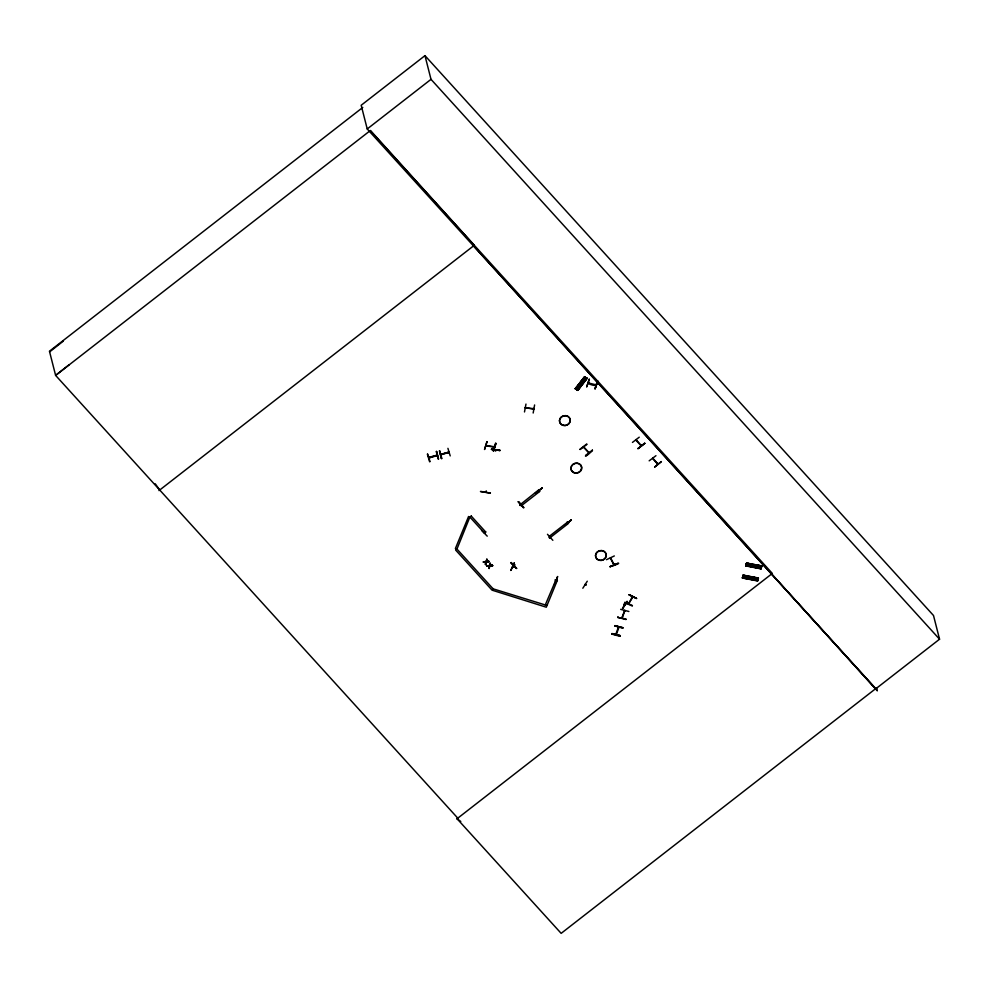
<?xml version="1.0" encoding="UTF-8"?>
<svg xmlns="http://www.w3.org/2000/svg" width="989" height="989" viewBox="0 0 989 989"><rect width="100%" height="100%" fill="white"/><g stroke="black" fill="none" stroke-linecap="round" stroke-linejoin="round"><path stroke-width="1.48" d="M486.155 491.063L486.019 492.163L486.254 491.323M484.993 532.156L484.783 533.256L484.511 532.515M514.663 564.694L514.231 565.485M520.721 504.872L520.226 505.243M520.832 505.181L520.078 505.317M550.069 537.2L549.575 537.929L550.168 537.052M632.948 596.862L628.559 603.883L632.564 596.355M611.82 634.122C618.446 633.492 627.014 638.733 611.82 634.06M611.919 633.516L620.14 635.667M610.621 558.649L610.262 558.006L613.761 564.608M742.405 578.021L757.809 580.086L742.665 577.106L742.418 577.984L757.562 580.951M742.516 577.613L743.184 575.128L758.402 578.021L758.143 578.924L743.011 575.932L743.258 575.042L742.912 575.944M746.015 565.139L761.221 567.983L760.974 568.873L745.817 565.918L746.571 563.322M746.621 563.05L761.814 565.918L761.579 566.796L746.324 563.841L761.703 565.931L760.961 568.898M761.592 566.524L746.423 563.829M624.825 602.252L632.428 605.515M618.941 627.323L616.258 634.728L616.011 633.677M618.953 627.15L618.385 627.755M621.908 617.865L624.628 610.386L624.665 611.301M624.912 610.46L622.217 618.038L622.056 617.321M490.334 493.251C476.76 490.26 477.489 491.62 490.408 492.918M524.491 411.956L525.975 404.068M526.074 408.333L525.221 407.851M534.604 404.958L533.17 413.019M745.83 565.881L746.077 565.016M746.435 563.804L746.683 562.939M758.192 578.701L743.036 575.635M588.64 452.603L583.461 447.09M657.833 464.41L652.839 458.748M658.031 463.767L657.66 463.347M539.017 490.692L539.623 491.521L521.599 505.54L520.548 504.378L538.498 490.062M549.377 535.902L550.502 537.361L568.527 523.342L567.352 521.697L567.501 522.39M491.521 449.525L500.088 450.403L491.484 449.278M495.687 450.576L495.897 450.205M486.365 492.163L486.279 491.817M428.892 457.709L437.249 455.249M436.483 455.435L436.384 455.051M440.723 454.631L441.724 454.619L440.723 454.26M449.154 452.443L448.079 452.208M611.931 633.776L620.152 635.927M626.086 619.027L617.779 617.42L617.878 616.802M626 619.547L617.779 617.371M486.984 441.613L484.536 449.513L486.959 441.762M485.92 445.495L486.192 445.174M494.253 446.657L494.389 447.424L493.672 446.546M495.514 443.183L493.412 451.157L495.946 443.418M744.025 577.749L744.643 575.549M747.437 565.646L748.055 563.446M743.988 578.021L744.717 575.437M747.4 565.931L748.141 563.334M751.306 576.735L750.552 579.245M756.894 567.797L757.623 565.201M758.439 568.106L759.169 565.51M756.77 577.811L756.016 580.32M745.904 565.337L761.221 567.983L745.879 565.634L761.011 568.626L761.827 565.906M487.231 536.149L481.569 530.376M511.214 562.469L516.654 568.465L510.93 562.704M516.592 568.477L510.905 562.753M586.774 386.872L589.37 378.997L586.675 386.674M596.169 384.498C597.455 387.058 586.91 383.992 588.257 382.52M588.962 383.077L587.973 382.817M595.329 384.758L596.033 384.894M595.044 388.776L597.64 381.074M614.837 625.629L623.082 627.768L614.861 625.617M620.659 609.348L628.88 611.499M618.582 626.729L615.826 634.209M485.995 561.517C479.504 562.073 487.985 563.05 486.86 559.156L486.613 561.665L488.702 561.332L486.613 561.665M486.044 561.715L486.86 559.156M485.587 564.62L486.415 562.024L489.085 561.604L486.464 562.222L485.587 564.62L485.846 562.073L483.287 561.937M489.555 565.584L486.798 565.807L489.555 565.584L490.371 563.025L490.124 565.535L492.213 565.201L490.124 565.535M486.798 565.807L489.37 565.943L489.11 568.49L489.938 565.893L492.646 565.683L489.938 565.893M485.179 564.163L485.846 562.073M488.69 568.032L489.37 565.943M486.563 561.468L487.317 559.811M546.843 605.441L493.091 588.826L456.955 549.043L455.385 548.549L468.576 516.468M493.017 588.529L491.768 589.852L455.645 550.069L456.955 549.043L469.936 516.901M557.326 580.32L546.299 607.209L492.473 590.285L493.091 588.826M514.045 562.939L510.819 570.468L514.379 563.038M513.588 566.536L513.662 567.303L512.809 566.981M555.249 579.702L556.053 580.246M554.495 584.202L557.66 576.488L554.928 584.326M624.64 602.598L632.28 606.022M636.335 440.525L635.939 439.573M436.421 455.459L437.262 455.608L437.163 454.903M437.225 455.57L429.053 457.944M448.994 451.837L449.093 452.529L440.884 454.544M448.24 452.43L449.08 452.183M484.523 533.034L485.117 532.169M549.427 537.633L549.785 536.891M614.713 625.938L622.922 628.188M427.705 454.05L430.005 461.591M439.536 450.972L441.44 458.686L439.561 450.786M629.189 594.649L636.595 598.469L628.917 594.846M636.595 598.469L629.165 594.661M582.83 588.245L587.268 581.211M585.364 584.647L585.562 584.919M624.702 604.403C624.43 605.96 623.775 603.97 624.813 604.551M624.195 604.131L624.479 604.749M627.446 601.708L622.563 608.507L627.026 601.337M627.113 601.51L622.514 608.309M746.472 563.557L761.728 566.252M761.011 568.626L745.916 565.572M758.402 578.009L757.549 581L757.797 580.11L742.578 577.217L757.71 580.444M575.981 389.184L575.215 388.689L584.598 376.661L587.145 378.428L577.823 390.358L577.082 389.889L586.922 378.132L577.885 390.395M575.511 388.887L584.598 376.661M575.202 388.677L585.08 377.019L575.969 389.172M575.647 388.961L584.833 376.945M577.069 389.876L586.489 377.934M577.378 390.074L586.7 378.144M586.947 378.218L577.663 390.21L575.363 388.702M533.8 408.618L525.394 407.876L526.222 408.024M533.133 408.828L533.788 408.914M513.946 565.263L514.465 564.484M588.146 382.904L596.243 384.894M49.623 351.899L63.234 341.18M69.218 364.681L55.619 375.4L457.783 818.163L457.054 818.744L460.787 821.476M424.973 55.644L361.183 105.267L367.228 128.966L875.772 688.826L939.55 639.203L933.505 615.504L424.973 55.644L431.006 79.343L939.55 639.203M362.79 107.43L49.45 351.219L55.619 375.4L370.17 130.672L772.347 573.435L457.054 818.744M367.228 128.966L431.006 79.343M158.982 490.593L474.287 245.297L370.43 130.474M471.259 515.875L470.022 517.198L484.474 533.108L485.71 531.785M579.9 449.29L586.675 444.036M580.147 449.538L586.959 444.358M584.005 447.683L584.165 447.04M585.612 455.447L592.448 450.391M592.324 450.131C588.764 455.496 578.837 460.417 592.423 450.354M639.24 437.187L632.453 442.417M641.317 445.359L640.588 445.124M644.68 443.171L637.954 448.61L644.791 443.406M644.754 443.369L638.029 448.672M549.451 536.199L567.476 522.18M655.954 455.694L649.167 460.825M654.669 467.006L661.394 461.566L654.73 467.068M457.722 818.076L456.98 818.657L561.159 933.356L875.722 688.628L473.546 245.865M518.496 501.695L523.873 507.691L518.483 501.683M542.195 487.985L535.395 493.313M535.445 493.4L542.157 487.96L535.358 493.177M520.424 504.575L519.893 505.206M485.389 532.712L484.709 533.244M547.473 534.295L552.851 540.303M564.459 525.208L571.234 519.967M571.296 520.152L564.459 525.344L571.209 519.93M549.488 537.583L549.983 536.854M513.872 564.843L514.057 565.56L514.75 565.04M585.785 585.327L585.797 584.573M555.225 580.308L556.041 580.568L555.756 579.826M523.465 507.765L518.075 501.782M520.263 505.614L519.954 504.934M439.524 450.799L441.91 458.55M429.622 461.739L427.359 454.161M606.492 559.687L614.33 555.942M613.835 564.187L613.835 565.016L613.81 564.113M610.052 566.623L618.014 563.223M610.102 566.796C624.652 560.009 617.964 564.867 610.028 566.573M429.745 457.833L428.806 457.363M441.576 454.755L441.366 453.988M447.918 448.326L450.205 455.892M429.758 457.19L434.962 455.657M441.589 454.112L446.781 452.591M440.81 454.606L448.957 452.183M583.794 446.966L589.073 452.764M652.653 457.969L658.118 464.187M483.337 562.135L485.896 562.271M486.848 566.005L489.419 566.141M436.211 451.54L438.547 459.106M429.041 458.006L428.954 457.227M533.652 409.248L533.64 408.506M486.267 445.557L494.401 446.768M533.059 409.174L533.8 409.273L525.27 407.579M491.607 449.093L500.088 450.403M491.471 449.327L499.952 450.601M495.526 449.81L495.712 450.996M495.959 443.431L493.523 451.145M486.094 445.854L494.141 447.053M486.044 445.903L486.947 446.014L486.761 445.322M746.522 563.149L761.765 566.042M743.11 575.252L758.328 578.194M743.122 575.524L758.316 578.355L757.574 580.704L742.442 577.786M468.65 516.765L470.22 517.259M557.4 580.617L555.83 580.123L545.273 604.947M513.007 566.746L513.711 566.944M513.612 567.241L512.722 566.635M595.415 385.08L595.588 384.362M624.158 604.514L624.813 604.823M585.241 584.684L585.921 584.82M512.834 567.056L512.834 566.376M586.007 379.43L583.671 377.959M583.04 378.775L585.352 380.159M584.437 381.457L582.101 379.986M576.303 387.49L578.627 388.961M575.524 388.739L577.23 389.901M610.683 557.858L614.157 564.892L613.835 563.878M640.983 445.631L635.853 440.167M623.935 604.786L624.01 604.23M538.572 490.359L539.623 491.521M471.333 516.171L485.784 532.082M488.653 561.134L489.135 561.801M492.163 565.003L492.646 565.683M488.64 567.834L489.11 568.49M771.605 574.016L877.292 690.854L876.538 687.911M155.261 483.806L159.724 490.012M641.379 445.742L636.125 439.648M760.195 565.708L759.441 568.218M754.731 564.632L753.977 567.142M755.744 577.613L754.99 580.123M754.211 577.304L753.457 579.814M588.814 382.706L588.702 383.052M588.059 382.558L588.195 383.287M583.584 382.459L581.272 381.062M582.645 383.67L580.333 382.286M585.08 584.289L584.919 584.536M526.136 407.678L526.259 408.309M526.061 407.579L526.061 408.37M549.315 537.262L549.501 537.979M520.474 504.081L520.906 505.082M493.499 446.694L493.635 447.325M485.995 445.223L486.168 445.952M448.796 451.8L449.006 452.566M448.215 451.973L448.425 452.739M440.785 454.161L440.995 454.928M436.965 454.878L437.175 455.645M436.322 455.15L436.396 455.781M751.071 577.984C751.912 580.209 752.926 576.278 751.071 577.984M754.483 565.881C755.336 568.106 756.35 564.175 754.483 565.881M581.347 382.137C581.915 384.449 583.386 380.629 581.347 382.137M752.827 576.958L752.11 579.641L752.852 577.044M756.239 564.855L755.534 567.538L756.239 564.855M597.715 381.235L595.032 388.949L597.789 381.272M436.606 451.466L438.436 459.168L436.594 451.441M574.399 472.866A5.415 4.908 -14.3 0 0 581.668 467.204A5.415 4.908 -14.3 0 0 572.977 464.484A5.415 4.908 -14.3 0 0 574.399 472.866M574.362 472.717A5.415 4.908 -14.3 0 0 581.631 467.068A5.415 4.908 -14.3 0 0 572.94 464.336A5.415 4.908 -14.3 0 0 574.362 472.717M598.951 560.256A5.415 4.908 -14.3 0 0 606.22 554.594A5.415 4.908 -14.3 0 0 597.541 551.862A5.415 4.908 -14.3 0 0 598.951 560.256M598.914 560.095A5.415 4.908 -14.3 0 0 606.183 554.433A5.415 4.908 -14.3 0 0 597.504 551.714A5.415 4.908 -14.3 0 0 598.914 560.095M562.926 425.369A5.427 4.92 -14.3 0 0 570.208 419.695A5.427 4.92 -14.3 0 0 561.505 416.95A5.427 4.92 -14.3 0 0 562.926 425.369M562.889 425.221A5.427 4.92 -14.3 0 0 570.171 419.546A5.427 4.92 -14.3 0 0 561.468 416.814A5.427 4.92 -14.3 0 0 562.889 425.221"/></g></svg>
